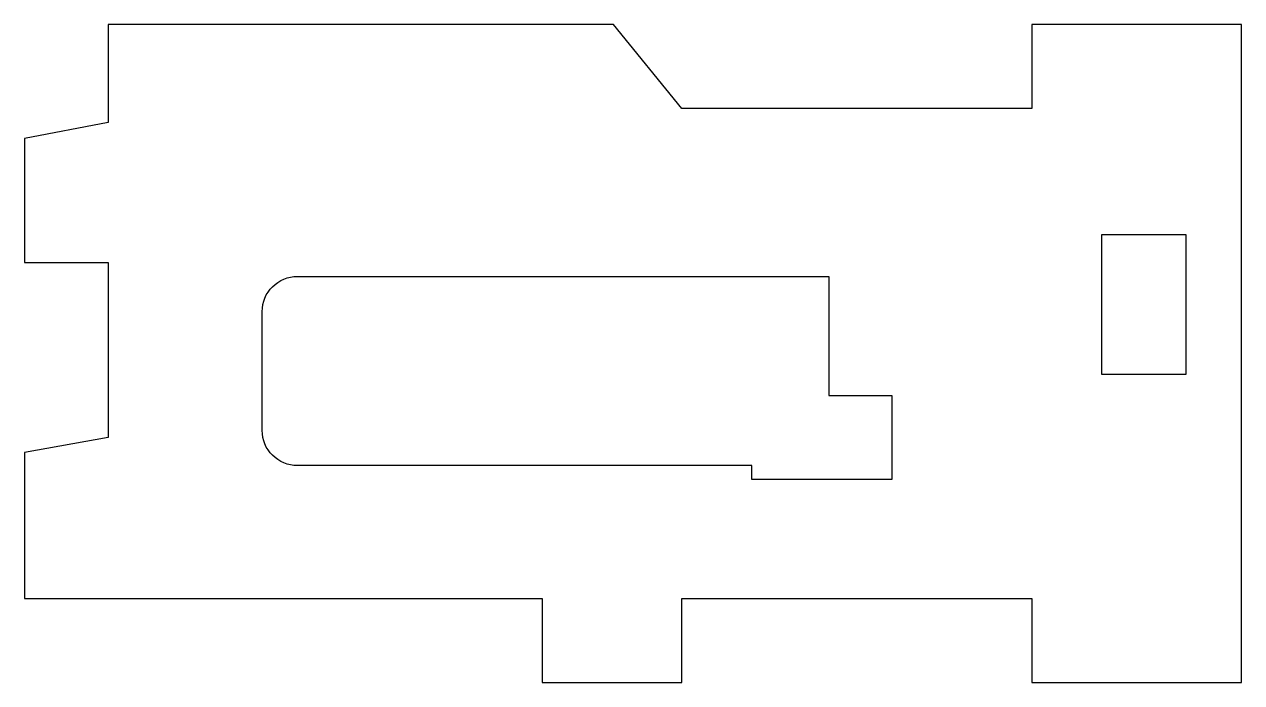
# Model space of a CAD drawing. Header units: millimetres. Extents: x 0 to 174, y -12 to 82.
import ezdxf

# ---------------------------------------------------------------- set-up
doc = ezdxf.new("R2010")
doc.units = ezdxf.units.MM

msp = doc.modelspace()

# ---------------------------------------------------------------- linework, layer by layer
for points in [[(12, 23), (0, 20.88), (0, 0), (74, 0), (74, -12), (94, -12), (94, 0), (144, 0), (144, -12), (174, -12), (174, 82), (144, 82), (144, 70), (94, 70), (84.2, 82), (12, 82), (12, 68), (0, 65.7), (0, 48), (12, 48)], [(166, 32), (154, 32), (154, 52), (166, 52)]]:
    msp.add_lwpolyline(points, close=True)
msp.add_lwpolyline([(115, 46), (115, 29), (124, 29), (124, 17), (104, 17), (104, 19), (39, 19, -0.414214), (34, 24), (34, 41, -0.414214), (39, 46)], format="xyb", close=True)

doc.saveas('drawing.dxf')
